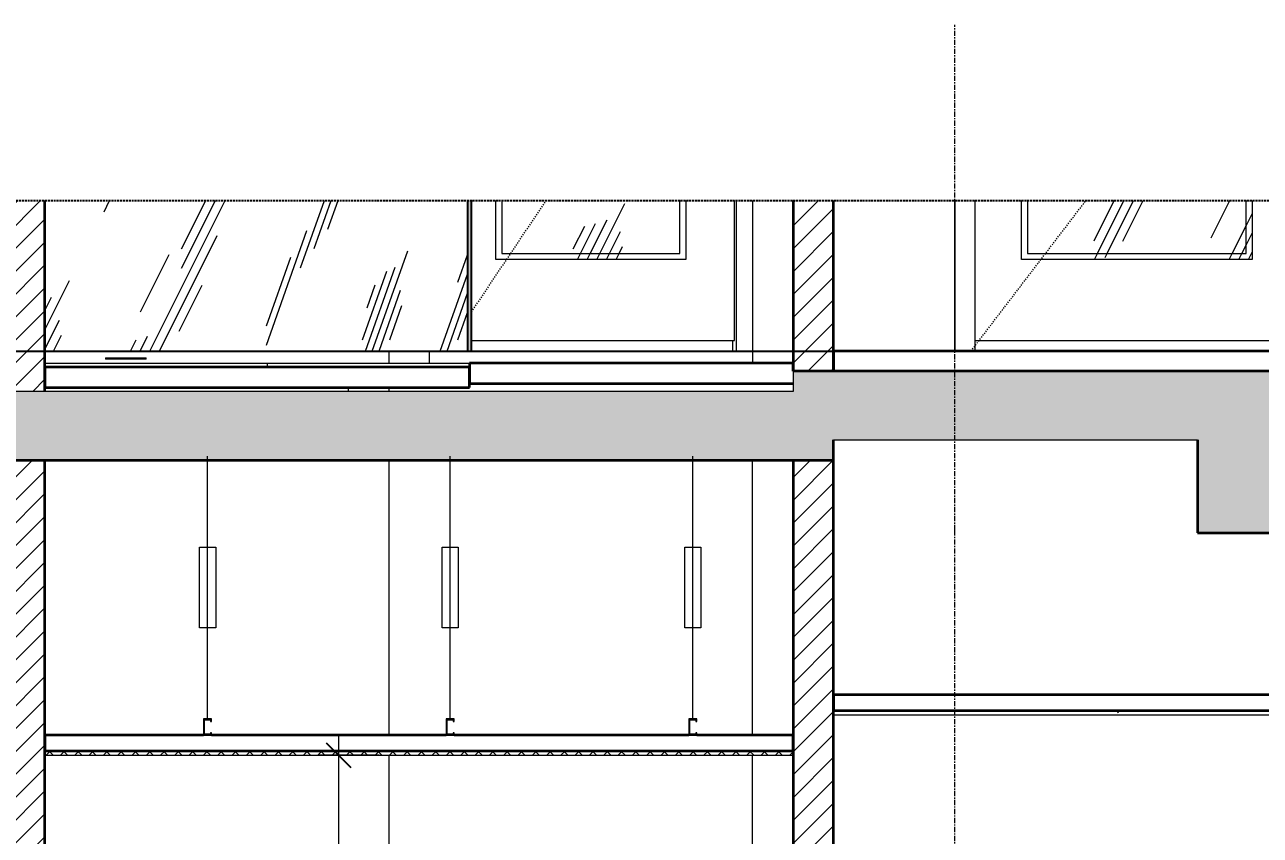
# Model space of a CAD drawing. Header units: millimetres. Extents: x 41758 to 237109, y 3795 to 78637.
# Drawn here: x 102094 to 105149, y 7802 to 9807 of the extents above; entities that cross this region are included whole.
import ezdxf

# ---------------------------------------------------------------- set-up
doc = ezdxf.new("R2010")
doc.units = ezdxf.units.MM
for name, pattern in [('Centre', [31.75, 6.35, -4.7625, 15.875, -4.7625]), ('Dash', [6, 3, -3]), ('Grid Line', [22.225, 12.7, -3.175, 3.175, -3.175]), ('Hidden', [7.14375, 4.7625, -2.38125]), ('IMPORT-CENTER _2_', [40.64, 25.4, -5.08, 5.08, -5.08])]:
    doc.linetypes.add(name, pattern=pattern)
for name, color, linetype, lineweight in [('0-5', 130, 'Continuous', 5), ('A-ANNO-DIMS', 211, 'Continuous', 9), ('A-ANNO-DIMS-50', 211, 'Continuous', 9), ('A-CLNG-1', 250, 'Continuous', 35), ('A-CLNG-FNSH-1', 7, 'Continuous', 18), ('A-CLNG-PATT-1', 7, 'Continuous', 18), ('A-CLNG-PATT-4', 9, 'Continuous', 18), ('A-DETL-GENF', 92, 'Continuous', 18), ('A-DETL-GENF-4', 9, 'Continuous', 18), ('A-DETL-GENF-5', 92, 'Hidden', 25), ('A-DETL-GENF-HDLN-1', 7, 'Dash', 18), ('A-DETL-GENF-HDLN-2', 1, 'Continuous', 18), ('A-DETL-MEDM', 33, 'Continuous', 35), ('A-DETL-THIN', 151, 'Continuous', 18), ('A-DOOR', 31, 'Continuous', 18), ('A-DOOR-1', 7, 'Continuous', 18), ('A-FLOR-2', 7, 'Continuous', 18), ('A-FLOR-FNSH-1', 250, 'Continuous', 35), ('A-FLOR-LEVL-2', 51, 'Centre', 9), ('A-GLAZ-CURT', 52, 'Continuous', 18), ('A-GLAZ-CURT-1', 10, 'Continuous', 25), ('A-GLAZ-CURT-2', 7, 'Continuous', 18), ('A-WALL-2', 250, 'Continuous', 35), ('A-WALL-3', 7, 'Continuous', 18), ('A-WALL-PATT-1', 9, 'Continuous', 18), ('G-IMPT', 8, 'Continuous', 18), ('G-IMPT-3', 8, 'IMPORT-CENTER _2_', 18), ('M-EQPM', 50, 'Continuous', 18), ('M-EQPM-1', 7, 'Continuous', 18), ('M-EQPM-2', 50, 'Continuous', 25), ('S-COLS-6', 7, 'Continuous', 18), ('S-GRID-1', 1, 'Grid Line', 9)]:
    doc.layers.add(name, color=color, linetype=linetype, lineweight=lineweight)
doc.styles.add('UTM Avo', font='', dxfattribs={"width": 0.9, "height": 125})
doc.styles.get('UTM Avo').set_extended_font_data('UTM Avo')
doc.dimstyles.new('1_Dim_chi_tiet_2_5', dxfattribs={"dimscale": 304.8, "dimtxt": 124.912619, "dimasz": 0.19685, "dimexe": 0.164042, "dimexo": 0.0625, "dimgap": 0.016404, "dimtad": 1, "dimdec": 0, "dimrnd": 5, "dimzin": 0, "dimdsep": 46, "dimtxsty": 'UTM Avo', "dimblk1": 'OBLIQUE', "dimblk2": 'OBLIQUE', "dimsah": 1, "dimcen": 0.09, "dimdle": 0.164042, "dimazin": 0, "dimtfac": 1, "dimtdec": 4, "dimtix": 1, "dimtmove": 0, "dimatfit": 3, "dimfxl": 0.328084, "dimfxlon": 1, "dimtvp": 1, "dimtolj": 1, "dimtzin": 0, "dimarcsym": 2})
pattern_1 = [(45, (49918.096, 15875), (-28.28427, 28.28427), [])]
pattern_2 = [(63.435, (49981.6, 15906.75), (-255.583, 766.747), [317.5, -190.5, 317.5, -190.5, -403.903]), (63.435, (49981.6, 15906.75), (-255.583, 766.747), [-1016, 127, -276.903]), (63.435, (49965.7, 15922.6), (-255.583, 766.747), [254, -317.5, 190.5, -190.5, -467.403]), (63.435, (49965.7, 15922.6), (-255.583, 766.747), [-952.5, 222.25, -245.153]), (63.435, (49965.7, 15970.25), (-255.583, 766.747), [190.5, -381, 127, -190.5, -530.903]), (63.435, (49965.7, 15970.25), (-255.583, 766.747), [-889, 285.75, -245.153]), (63.435, (50013.35, 15922.6), (-255.583, 766.747), [190.5, -381, 158.75, -689.653]), (63.435, (50060.97, 15970.25), (-255.583, 766.747), [95.25, -476.25, 63.5, -784.903]), (63.435, (49981.6, 16049.6), (-255.583, 766.747), [63.5, -476.25, 63.5, -254, -562.653]), (63.435, (49981.6, 16049.6), (-255.583, 766.747), [-857.25, 158.75, -403.903]), (63.435, (50267.35, 16002), (-255.583, 766.747), [317.5, -476.25, 381, -251.503]), (63.435, (50267.35, 15954.4), (-255.583, 766.747), [444.5, -317.5, 476.25, -188.003]), (63.435, (50299.1, 15970.25), (-255.583, 766.747), [508, -254, 381, -276.903]), (63.435, (50346.7, 16017.9), (-255.583, 766.747), [317.5, -444.5, 254, -403.903]), (63.435, (50299.1, 16113.1), (-255.583, 766.747), [158.75, -635, 190.5, -435.653]), (63.435, (50394.35, 16065.5), (-255.583, 766.747), [127, -635, 127, -530.903])]

# ---------------------------------------------------------------- blocks, each defined once
blk = doc.blocks.new('NCV_TKTC_KET CAU_rvt-5-TKCS_CĂN HỘ LOẠI 6 - MẶT CẮT 4')
at = {"layer": 'A-FLOR-2'}
blk.add_line((47352.6, 8910), (47352.6, 8900), dxfattribs=at)
blk = doc.blocks.new('NCV_TKTC_TANG 2_rvt-5-TKCS_CĂN HỘ LOẠI 6 - MẶT CẮT 4')
at = {"layer": 'A-CLNG-PATT-1'}
h = blk.add_hatch(dxfattribs=at)
h.set_pattern_fill('FP_27', color=256, style=0, pattern_type=2)
h.set_pattern_definition([(0, (49918.1, 15875), (406.4, 101.6), [16.764, -288.036, 16.764, -288.036, -1625.6]), (0, (49918.1, 15875), (406.4, 101.6), [-609.6, 16.764, -592.836, 16.764, -288.036, -711.2]), (0, (49918.1, 15875), (406.4, 101.6), [-1524, 16.764, -186.436, 16.764, -491.236]), (120, (50070.5, 15925.8), (-291.1882, 301.1527), [16.764, -288.036, 16.764, -288.036, -1625.6]), (120, (50070.5, 15925.8), (-291.1882, 301.1527), [-609.6, 16.764, -592.836, 16.764, -288.036, -711.2]), (120, (50070.5, 15925.8), (-291.1882, 301.1527), [-1524, 16.764, -186.436, 16.764, -491.236]), (240, (50121.3, 16129), (-115.2118, -402.7527), [16.764, -288.036, 16.764, -288.036, -1625.6]), (240, (50121.3, 16129), (-115.2118, -402.7527), [-609.6, 16.764, -592.836, 16.764, -288.036, -711.2]), (240, (50121.3, 16129), (-115.2118, -402.7527), [-1524, 16.764, -186.436, 16.764, -491.236])])
h.paths.add_polyline_path([(50052.6, 8100), (52652.6, 8100), (52652.6, 8110), (48552.6, 8110), (48552.6, 8100), (50052.5, 8100)])
at = {"layer": 'A-CLNG-PATT-4'}
h = blk.add_hatch(dxfattribs=at)
h.set_pattern_fill('FP_28', color=256, style=0, pattern_type=2)
h.set_pattern_definition([(45, (49918.096, 15875), (-17.67767, 17.67767), []), (135, (49918.096, 15875), (-17.67767, -17.67767), [])])
h.paths.add_polyline_path([(48373, 8000), (48452.6, 8000), (48452.6, 8010), (46602.6, 8010), (46602.6, 8000), (48042.9, 8000)])
at = {"layer": 'A-WALL-PATT-1'}
h = blk.add_hatch(dxfattribs=at)
h.set_pattern_fill('FP_25', color=256, style=0, pattern_type=2)
h.set_pattern_definition(pattern_1)
h.paths.add_polyline_path([(46602.6, 5500), (46602.6, 8730), (46502.6, 8730), (46502.6, 5500)])
h = blk.add_hatch(dxfattribs=at)
h.set_pattern_fill('FP_25', color=256, style=0, pattern_type=2)
h.set_pattern_definition(pattern_1)
h.paths.add_polyline_path([(48552.5, 5550), (48552.6, 5550), (48552.5, 8730), (48452.6, 8730), (48452.6, 5550)])
at = {"layer": 'A-CLNG-1'}
for p, q in [((52652.6, 8150), (48552.6, 8150)), ((48552.6, 8150), (48552.6, 8110)), ((52652.6, 8110), (48552.6, 8110)), ((46994.8, 8050), (46602.6, 8050)), ((46602.6, 8050), (46602.6, 8010)), ((47594.8, 8050), (47014.8, 8050)), ((48194.8, 8050), (47614.8, 8050)), ((48452.6, 8050), (48214.8, 8050)), ((48452.6, 8010), (48452.6, 8050)), ((48452.6, 8010), (46602.6, 8010))]:
    blk.add_line(p, q, dxfattribs=at)
at = {"layer": 'A-CLNG-FNSH-1'}
for p, q in [((48552.6, 8110), (48552.6, 8100)), ((48552.6, 8100), (52652.6, 8100)), ((46602.6, 8010), (46602.6, 8000)), ((48452.6, 8000), (48452.6, 8010)), ((46602.6, 8000), (48452.6, 8000))]:
    blk.add_line(p, q, dxfattribs=at)
at = {"layer": 'A-WALL-2'}
for p, q in [((48552.6, 5550), (48552.6, 8780)), ((46602.6, 5500), (46602.6, 8730)), ((48452.6, 8730), (48452.6, 5550))]:
    blk.add_line(p, q, dxfattribs=at)
at = {"layer": 'A-WALL-3'}
for p, q in [((47452.6, 8730), (47452.6, 8050)), ((47452.6, 8000), (47452.6, 7600))]:
    blk.add_line(p, q, dxfattribs=at)
at = {"layer": 'S-COLS-6'}
for p, q in [((48352.6, 8050), (48352.6, 8730)), ((48352.6, 5570), (48352.6, 8000))]:
    blk.add_line(p, q, dxfattribs=at)
blk = doc.blocks.new('DOOR_CW_01 CANH MO-PANEL KINH - DIG_02-800x2200-CỬA NHÔM KÍNH-V62-TKCS_CĂN HỘ LOẠI 6 - MẶT CẮT 4')
at = {"layer": 'A-DETL-GENF-HDLN-2'}
h = blk.add_hatch(dxfattribs=at)
h.set_pattern_fill('FP_31', color=256, style=0, pattern_type=2)
h.set_pattern_definition(pattern_2)
h.paths.add_polyline_path([(48172.4, 9226), (48187.6, 9226), (48187.6, 9372), (48172.6, 9372), (48172.6, 9241), (47732.6, 9241), (47732.6, 9372), (47717.6, 9372), (47717.6, 9226), (48042.9, 9226)])
h = blk.add_hatch(dxfattribs=at)
h.set_pattern_fill('FP_31', color=256, style=0, pattern_type=2)
h.set_pattern_definition(pattern_2)
h.paths.add_polyline_path([(47916.2, 9241), (48172.6, 9241), (48172.6, 9372), (47732.6, 9372), (47732.6, 9241), (47852.6, 9241)])
at = {"layer": 'A-DETL-GENF-HDLN-1'}
blk.add_line((47657.6, 9096.9), (47842.1, 9372), dxfattribs=at)
at = {"layer": 'A-DOOR-1'}
for p, q in [((47717.6, 9226), (47717.6, 9372)), ((47732.6, 9372), (47732.6, 9241)), ((48172.6, 9241), (48172.6, 9372)), ((48187.6, 9372), (48187.6, 9226)), ((48307.6, 9026), (48307.6, 9372)), ((48312.6, 9000), (48312.6, 9372)), ((48352.6, 9372), (48352.6, 9000)), ((47732.6, 9241), (48172.6, 9241)), ((48187.6, 9226), (47717.6, 9226)), ((47657.6, 9026), (48307.6, 9026)), ((48302.6, 9026), (48302.6, 9000)), ((48352.6, 9000), (48312.6, 9000))]:
    blk.add_line(p, q, dxfattribs=at)
blk = doc.blocks.new('System Panel - Glazed-433665-TKCS_CĂN HỘ LOẠI 6 - MẶT CẮT 4')
at = {"layer": 'A-GLAZ-CURT'}
h = blk.add_hatch(dxfattribs=at)
h.set_pattern_fill('FP_31', color=256, style=0, pattern_type=2)
h.set_pattern_definition(pattern_2)
h.paths.add_polyline_path([(46825.8, 9000), (47150.5, 9000), (47150.5, 9372), (46602.6, 9372), (46602.6, 9000), (46806.5, 9000)])
at = {"layer": 'A-GLAZ-CURT-2'}
blk.add_line((46602.6, 9000), (47150.5, 9000), dxfattribs=at)
blk = doc.blocks.new('System Panel - Glazed-933638-TKCS_CĂN HỘ LOẠI 6 - MẶT CẮT 4')
at = {"layer": 'A-GLAZ-CURT'}
blk.add_hatch(color=256, dxfattribs=at).paths.add_polyline_path([(47647.6, 9000), (47657.6, 9000), (47657.6, 9372), (47647.6, 9372), (47647.6, 9002.8)])
at = {"layer": 'A-GLAZ-CURT-1'}
for p, q in [((47647.6, 9372), (47647.6, 9000)), ((47657.6, 9000), (47657.6, 9372)), ((47647.6, 9000), (47657.6, 9000))]:
    blk.add_line(p, q, dxfattribs=at)
blk = doc.blocks.new('System Panel - Glazed-433667-TKCS_CĂN HỘ LOẠI 6 - MẶT CẮT 4')
at = {"layer": 'A-GLAZ-CURT'}
h = blk.add_hatch(dxfattribs=at)
h.set_pattern_fill('FP_32', color=256, style=0, pattern_type=2)
h.set_pattern_definition([(70.529, (48918.57, 15906.75), (-180.727, 766.747), [301.207, -180.724, 301.207, -563.9]), (70.529, (48918.57, 15906.75), (-180.727, 766.747), [-783.138, -180.724, 120.483, -262.693]), (70.529, (48907.34, 15922.62), (-180.727, 766.747), [240.966, -301.207, 180.724, -624.142]), (70.529, (48907.34, 15922.62), (-180.727, 766.747), [-722.897, -180.724, 210.845, -232.573]), (70.529, (48907.34, 15970.25), (-180.727, 766.747), [180.724, -361.448, 120.483, -684.383]), (70.529, (48907.34, 15970.25), (-180.727, 766.747), [-662.655, -180.724, 271.086, -232.573]), (70.529, (48941, 15922.62), (-180.727, 766.747), [180.724, -361.448, 150.603, -654.262]), (70.529, (48974.7, 15970.25), (-180.727, 766.747), [90.362, -451.81, 60.24, -744.625]), (70.529, (48918.57, 16049.62), (-180.727, 766.747), [60.24, -451.81, 60.24, -774.745]), (70.529, (48918.57, 16049.62), (-180.727, 766.747), [-572.293, -240.966, 150.603, -383.176]), (70.529, (49120.62, 16002), (-180.727, 766.747), [301.207, -451.81, 361.448, -238.597]), (70.529, (49120.62, 15954.38), (-180.727, 766.747), [421.69, -301.207, 451.81, -178.355]), (70.529, (49143.07, 15970.25), (-180.727, 766.747), [481.93, -240.966, 361.448, -262.693]), (70.529, (49176.75, 16017.88), (-180.727, 766.747), [301.207, -421.69, 240.966, -383.176]), (70.529, (49143.07, 16113.12), (-180.727, 766.747), [150.603, -602.414, 180.724, -413.297]), (70.529, (49210.43, 16065.5), (-180.727, 766.747), [120.483, -602.414, 120.483, -503.66])])
h.paths.add_polyline_path([(47552.6, 9000), (47647.6, 9000), (47647.6, 9372), (47150.5, 9372), (47150.5, 9000), (47452.6, 9000)])
at = {"layer": 'A-GLAZ-CURT-2'}
blk.add_line((47150.5, 9000), (47647.6, 9000), dxfattribs=at)
blk = doc.blocks.new('DOOR_CW_01 CANH MO-PANEL KINH - DIW_01-900x2200-CỬA GỖ VÂN LAMINATE-V63-TKCS_CĂN HỘ LOẠI 6 - MẶT CẮT 4')
at = {"layer": 'A-DETL-GENF-HDLN-2'}
h = blk.add_hatch(dxfattribs=at)
h.set_pattern_fill('FP_31', color=256, style=0, pattern_type=2)
h.set_pattern_definition(pattern_2)
h.paths.add_polyline_path([(49279.2, 9226), (49587.6, 9226), (49587.6, 9372), (49572.6, 9372), (49572.6, 9241), (49032.6, 9241), (49032.6, 9372), (49017.6, 9372), (49017.6, 9226), (49032.7, 9226)])
h = blk.add_hatch(dxfattribs=at)
h.set_pattern_fill('FP_31', color=256, style=0, pattern_type=2)
h.set_pattern_definition(pattern_2)
h.paths.add_polyline_path([(49572.6, 9241), (49572.6, 9372), (49032.6, 9372), (49032.6, 9241), (49279.2, 9241)])
at = {"layer": 'A-DETL-GENF-HDLN-1'}
blk.add_line((48892.6, 9000), (49176.7, 9372), dxfattribs=at)
at = {"layer": 'A-DOOR-1'}
for p, q in [((48852.6, 9372), (48852.6, 9000)), ((48902.6, 9000), (48902.6, 9372)), ((49017.6, 9226), (49017.6, 9372)), ((49032.6, 9372), (49032.6, 9241)), ((49572.6, 9241), (49572.6, 9372)), ((49587.6, 9372), (49587.6, 9226)), ((49702.6, 9372), (49702.6, 9000)), ((49752.6, 9000), (49752.6, 9372)), ((49032.6, 9241), (49572.6, 9241)), ((49587.6, 9226), (49017.6, 9226)), ((48902.6, 9026), (49702.6, 9026))]:
    blk.add_line(p, q, dxfattribs=at)
blk = doc.blocks.new('THU NUOC - THU NUOC-461820-TKCS_CĂN HỘ LOẠI 6 - MẶT CẮT 4')
at = {"layer": 'M-EQPM-1'}
for p, q in [((46752.564287, 8983.175), (46852.564287, 8983.175)), ((46752.564287, 8983.175), (46752.564287, 8980)), ((46852.564287, 8980), (46852.564287, 8983.175)), ((46852.564287, 8980), (46752.564287, 8980))]:
    blk.add_line(p, q, dxfattribs=at)
blk = doc.blocks.new('NCV_TKTC_TANG 3 - 4_rvt-6-TKCS_CĂN HỘ LOẠI 6 - MẶT CẮT 4')
at = {"layer": 'A-WALL-PATT-1'}
h = blk.add_hatch(dxfattribs=at)
h.set_pattern_fill('FP_25', color=256, style=0, pattern_type=2)
h.set_pattern_definition(pattern_1)
h.paths.add_polyline_path([(46602.6, 8900), (46602.6, 9372), (46502.6, 9372), (46502.6, 8900)])
h = blk.add_hatch(dxfattribs=at)
h.set_pattern_fill('FP_25', color=256, style=0, pattern_type=2)
h.set_pattern_definition(pattern_1)
h.paths.add_polyline_path([(48548.2, 8950), (48552.6, 8950), (48552.6, 9372), (48452.6, 9372), (48452.6, 8950)])
at = {"layer": 'A-FLOR-2'}
for p, q in [((47552.6, 9000), (47552.6, 8970)), ((47657.6, 9000), (48352.6, 9000)), ((48352.6, 9000), (48352.6, 8970)), ((46602.6, 8970), (47153, 8970)), ((47153, 8960), (47153, 8970)), ((47153, 8970), (47652.6, 8970))]:
    blk.add_line(p, q, dxfattribs=at)
at = {"layer": 'A-FLOR-FNSH-1'}
for p, q in [((52652.6, 9000), (48552.6, 9000)), ((48552.6, 9000), (48552.6, 8950)), ((47652.6, 8960), (46602.6, 8960)), ((46602.6, 8960), (46602.6, 8910)), ((48452.6, 8970), (47652.6, 8970)), ((47652.6, 8970), (47652.6, 8920)), ((47652.6, 8910), (47652.6, 8960)), ((48452.6, 8950), (48452.6, 8970)), ((46602.6, 8910), (47652.6, 8910)), ((47652.6, 8920), (48452.6, 8920))]:
    blk.add_line(p, q, dxfattribs=at)
at = {"layer": 'A-WALL-2'}
for p, q in [((46602.6, 8900), (46602.6, 9372)), ((48452.6, 9372), (48452.6, 8950)), ((48552.6, 8950), (48552.6, 9372))]:
    blk.add_line(p, q, dxfattribs=at)
at = {"layer": 'A-WALL-3'}
for p, q in [((48352.6, 9372), (48352.6, 9000)), ((48852.6, 9100), (48852.6, 9372)), ((48852.6, 9000), (48852.6, 9100)), ((47452.6, 9000), (47452.6, 8970)), ((48352.6, 9000), (47657.6, 9000)), ((47452.6, 8910), (47452.6, 8900))]:
    blk.add_line(p, q, dxfattribs=at)
at = {"layer": 'A-DOOR'}
for name in ['DOOR_CW_01 CANH MO-PANEL KINH - DIG_02-800x2200-CỬA NHÔM KÍNH-V62-TKCS_CĂN HỘ LOẠI 6 - MẶT CẮT 4', 'DOOR_CW_01 CANH MO-PANEL KINH - DIW_01-900x2200-CỬA GỖ VÂN LAMINATE-V63-TKCS_CĂN HỘ LOẠI 6 - MẶT CẮT 4']:
    blk.add_blockref(name, (0, 0), dxfattribs=at)
at = {"layer": 'A-GLAZ-CURT'}
for name in ['System Panel - Glazed-433665-TKCS_CĂN HỘ LOẠI 6 - MẶT CẮT 4', 'System Panel - Glazed-433667-TKCS_CĂN HỘ LOẠI 6 - MẶT CẮT 4', 'System Panel - Glazed-933638-TKCS_CĂN HỘ LOẠI 6 - MẶT CẮT 4']:
    blk.add_blockref(name, (0, 0), dxfattribs=at)
at = {"layer": 'M-EQPM'}
blk.add_blockref('THU NUOC - THU NUOC-461820-TKCS_CĂN HỘ LOẠI 6 - MẶT CẮT 4', (0, 0), dxfattribs=at)
blk = doc.blocks.new('TKTC_XREF_251221_MB TANG 2-7 - TKTC_XREF_260130_MB TANG 2-5_dwg_$cc-4746802-TKCS_CĂN HỘ LOẠI 6 - MẶT CẮT 4')
at = {"layer": 'G-IMPT-3'}
for p, q in [((48131.3, 5600), (48010.2, 5600)), ((48071.2, 5600), (48070.3, 5600))]:
    blk.add_line(p, q, dxfattribs=at)
at = {"layer": 'M-EQPM'}
for p, q in [((48115.7, 5600), (48025.7, 5600)), ((48025.7, 5600), (48070.7, 5600)), ((48070.4, 5600), (48070.4, 5600)), ((48070.7, 5600), (48115.7, 5600))]:
    blk.add_line(p, q, dxfattribs=at)
blk = doc.blocks.new('TKTC_XREF_251221_MB TANG 2-7 - TKTC_XREF_260130_MB TANG 2-5_dwg_CUM U_DN100-4746799-TKCS_CĂN HỘ LOẠI 6 - MẶT CẮT 4')
at = {"layer": 'G-IMPT'}
for p, q in [((48014.4, 5600), (48016.7, 5600)), ((48015.6, 5600), (48022.4, 5600)), ((48015.9, 5600), (48016.2, 5600)), ((48125.2, 5600), (48016.2, 5600)), ((48016.7, 5600), (48021.3, 5600)), ((48016.7, 5600), (48016.7, 5600)), ((48016.9, 5600), (48017.7, 5600)), ((48017.7, 5600), (48020.2, 5600)), ((48017.7, 5600), (48020.2, 5600)), ((48017.7, 5600), (48020.2, 5600)), ((48020.2, 5600), (48021, 5600)), ((48021.3, 5600), (48023.5, 5600)), ((48021.3, 5600), (48021.3, 5600)), ((48118.9, 5600), (48022.6, 5600)), ((48115.7, 5600), (48025.7, 5600)), ((48117.1, 5600), (48119.3, 5600)), ((48118.2, 5600), (48125, 5600)), ((48119.3, 5600), (48123.9, 5600)), ((48119.4, 5600), (48119.3, 5600)), ((48119.6, 5600), (48120.3, 5600)), ((48120.3, 5600), (48122.8, 5600)), ((48120.3, 5600), (48122.9, 5600)), ((48120.3, 5600), (48122.9, 5600)), ((48122.8, 5600), (48123.6, 5600)), ((48123.9, 5600), (48126.2, 5600)), ((48123.9, 5600), (48123.9, 5600)), ((48124.8, 5600), (48125.2, 5600))]:
    blk.add_line(p, q, dxfattribs=at)
at = {"layer": 'G-IMPT', "flags": 128}
for points in [[(48014.5, 5600), (48013, 5600), (48013, 5600), (48025.1, 5600), (48025.1, 5600), (48023.6, 5600)], [(48023.5, 5600), (48023.6, 5600), (48014.5, 5600), (48014.4, 5600)], [(48017, 5600), (48016.9, 5600), (48021, 5600), (48021, 5600)], [(48022.2, 5600), (48022.6, 5600), (48025.7, 5600)], [(48117.1, 5600), (48115.6, 5600), (48115.6, 5600), (48127.7, 5600), (48127.7, 5600), (48126.2, 5600)], [(48118.5, 5600), (48118.9, 5600), (48115.7, 5600)], [(48126.2, 5600), (48126.2, 5600), (48117.1, 5600), (48117.1, 5600)], [(48119.6, 5600), (48119.6, 5600), (48123.6, 5600), (48123.6, 5600)]]:
    blk.add_lwpolyline(points, dxfattribs=at)
blk = doc.blocks.new('TKTC_XREF_251221_MB TANG 2-7 - TKTC_XREF_260130_MB TANG 2-5_dwg_$cc-4746807-TKCS_CĂN HỘ LOẠI 6 - MẶT CẮT 4')
at = {"layer": 'G-IMPT-3'}
for p, q in [((47907, 5600), (47754, 5600)), ((47830.5, 5600), (47830.4, 5600))]:
    blk.add_line(p, q, dxfattribs=at)
at = {"layer": 'M-EQPM'}
for p, q in [((47887.3, 5600), (47773.6, 5600)), ((47773.6, 5600), (47830.5, 5600)), ((47830.4, 5600), (47830.4, 5600)), ((47830.5, 5600), (47887.3, 5600))]:
    blk.add_line(p, q, dxfattribs=at)
blk = doc.blocks.new('TKTC_XREF_251221_MB TANG 2-7 - TKTC_XREF_260130_MB TANG 2-5_dwg_CUM U_DN100-4746796-TKCS_CĂN HỘ LOẠI 6 - MẶT CẮT 4')
at = {"layer": 'G-IMPT'}
for p, q in [((47761.8, 5600), (47758.9, 5600)), ((47769, 5600), (47760.4, 5600)), ((47760.7, 5600), (47760.8, 5600)), ((47760.8, 5600), (47898.4, 5600)), ((47767.6, 5600), (47761.8, 5600)), ((47761.8, 5600), (47761.8, 5600)), ((47763.1, 5600), (47762.1, 5600)), ((47766.3, 5600), (47763.1, 5600)), ((47766.3, 5600), (47763.1, 5600)), ((47766.3, 5600), (47763.1, 5600)), ((47767.2, 5600), (47766.3, 5600)), ((47770.4, 5600), (47767.6, 5600)), ((47767.6, 5600), (47767.6, 5600)), ((47768.7, 5600), (47890.4, 5600)), ((47772.7, 5600), (47886.4, 5600)), ((47891.5, 5600), (47888.6, 5600)), ((47898.7, 5600), (47890.1, 5600)), ((47897.2, 5600), (47891.5, 5600)), ((47891.5, 5600), (47891.5, 5600)), ((47892.8, 5600), (47891.8, 5600)), ((47896, 5600), (47892.8, 5600)), ((47896, 5600), (47892.8, 5600)), ((47896, 5600), (47892.8, 5600)), ((47896.9, 5600), (47896, 5600)), ((47900.1, 5600), (47897.2, 5600)), ((47897.2, 5600), (47897.2, 5600)), ((47898.4, 5600), (47898.4, 5600))]:
    blk.add_line(p, q, dxfattribs=at)
at = {"layer": 'G-IMPT', "flags": 128}
for points in [[(47770.4, 5600), (47772.4, 5600), (47772.4, 5600), (47757, 5600), (47757, 5600), (47759, 5600)], [(47758.9, 5600), (47759, 5600), (47770.4, 5600), (47770.4, 5600)], [(47767.2, 5600), (47767.2, 5600), (47762.1, 5600), (47762.1, 5600)], [(47768.7, 5600), (47768.7, 5600), (47772.7, 5600)], [(47890.4, 5600), (47890.4, 5600), (47886.4, 5600)], [(47900.1, 5600), (47902, 5600), (47902, 5600), (47886.7, 5600), (47886.7, 5600), (47888.6, 5600)], [(47888.6, 5600), (47888.6, 5600), (47900.1, 5600), (47900.1, 5600)], [(47896.9, 5600), (47896.9, 5600), (47891.8, 5600), (47891.8, 5600)]]:
    blk.add_lwpolyline(points, dxfattribs=at)
blk = doc.blocks.new('TKTC_XREF_251221_MB TANG 2-7 - TKTC_XREF_260130_MB TANG 2-5_dwg_$cc-4746806-TKCS_CĂN HỘ LOẠI 6 - MẶT CẮT 4')
at = {"layer": 'G-IMPT-3'}
for p, q in [((48227.4, 5600), (48380.4, 5600)), ((48304, 5600), (48303.9, 5600))]:
    blk.add_line(p, q, dxfattribs=at)
at = {"layer": 'M-EQPM'}
for p, q in [((48303.9, 5600), (48247.1, 5600)), ((48247.1, 5600), (48360.8, 5600)), ((48303.9, 5600), (48303.9, 5600)), ((48360.8, 5600), (48303.9, 5600))]:
    blk.add_line(p, q, dxfattribs=at)
blk = doc.blocks.new('TKTC_XREF_251221_MB TANG 2-7 - TKTC_XREF_260130_MB TANG 2-5_dwg_$cc-4746801-TKCS_CĂN HỘ LOẠI 6 - MẶT CẮT 4')
at = {"layer": 'G-IMPT-3'}
for p, q in [((48502.4, 5600), (48381.3, 5600)), ((48442.3, 5600), (48441.4, 5600))]:
    blk.add_line(p, q, dxfattribs=at)
at = {"layer": 'M-EQPM'}
for p, q in [((48486.8, 5600), (48396.8, 5600)), ((48396.8, 5600), (48441.8, 5600)), ((48441.5, 5600), (48441.5, 5600)), ((48441.8, 5600), (48486.8, 5600))]:
    blk.add_line(p, q, dxfattribs=at)
blk = doc.blocks.new('TKTC_XREF_251221_MB TANG 2-7 - TKTC_XREF_251221_MB TANG 2-7-V61-TKCS_CĂN HỘ LOẠI 6 - MẶT CẮT 4')
at = {"layer": 'M-EQPM'}
for p, q in [((47753.2, 9000), (47753.5, 9000)), ((48503.4, 9000), (47753.2, 9000)), ((47753.5, 9000), (48503.7, 9000)), ((48503.7, 9000), (48503.4, 9000))]:
    blk.add_line(p, q, dxfattribs=at)
at = {"layer": 'M-EQPM-2'}
for p, q in [((44802.6, 9000), (49452.6, 9000)), ((49452.6, 9000), (52927.6, 9000))]:
    blk.add_line(p, q, dxfattribs=at)
for name, p in [('TKTC_XREF_251221_MB TANG 2-7 - TKTC_XREF_260130_MB TANG 2-5_dwg_$cc-4746807-TKCS_CĂN HỘ LOẠI 6 - MẶT CẮT 4', (0, 3400)), ('TKTC_XREF_251221_MB TANG 2-7 - TKTC_XREF_260130_MB TANG 2-5_dwg_CUM U_DN100-4746796-TKCS_CĂN HỘ LOẠI 6 - MẶT CẮT 4', (0, 3400)), ('TKTC_XREF_251221_MB TANG 2-7 - TKTC_XREF_260130_MB TANG 2-5_dwg_$cc-4746802-TKCS_CĂN HỘ LOẠI 6 - MẶT CẮT 4', (0, 3400)), ('TKTC_XREF_251221_MB TANG 2-7 - TKTC_XREF_260130_MB TANG 2-5_dwg_CUM U_DN100-4746799-TKCS_CĂN HỘ LOẠI 6 - MẶT CẮT 4', (0, 3400)), ('TKTC_XREF_251221_MB TANG 2-7 - TKTC_XREF_260130_MB TANG 2-5_dwg_$cc-4746806-TKCS_CĂN HỘ LOẠI 6 - MẶT CẮT 4', (0, 3400)), ('TKTC_XREF_251221_MB TANG 2-7 - TKTC_XREF_260130_MB TANG 2-5_dwg_CUM U_DN100-4746796-TKCS_CĂN HỘ LOẠI 6 - MẶT CẮT 4', (474.3, 3400)), ('TKTC_XREF_251221_MB TANG 2-7 - TKTC_XREF_260130_MB TANG 2-5_dwg_$cc-4746801-TKCS_CĂN HỘ LOẠI 6 - MẶT CẮT 4', (0, 3400)), ('TKTC_XREF_251221_MB TANG 2-7 - TKTC_XREF_260130_MB TANG 2-5_dwg_CUM U_DN100-4746799-TKCS_CĂN HỘ LOẠI 6 - MẶT CẮT 4', (371.1, 3400))]:
    blk.add_blockref(name, p)
blk = doc.blocks.new('BORDER VIEW - BORDER VIEW-2597634-TKCS_CĂN HỘ LOẠI 6 - MẶT CẮT 4')
at = {"layer": 'A-DETL-GENF-5'}
blk.add_line((44002.6, 9372), (53267.4, 9372), dxfattribs=at)
blk = doc.blocks.new('Repeating Detail - THANH TREO TRẦN 650-4103126-TKCS_CĂN HỘ LOẠI 6 - MẶT CẮT 4')
at = {"layer": 'A-DETL-GENF'}
for points in [[(45214.8, 8050), (45214.8, 8056), (45212.3, 8056), (45212.3, 8052.5), (45197.3, 8052.5), (45197.3, 8087.5), (45212.3, 8087.5), (45212.3, 8084), (45214.8, 8084), (45214.8, 8090), (45194.8, 8090), (45194.8, 8050), (45212.3, 8050)], [(45812.3, 8050), (45814.8, 8050), (45814.8, 8056), (45812.3, 8056), (45812.3, 8052.5), (45797.3, 8052.5), (45797.3, 8087.5), (45812.3, 8087.5), (45812.3, 8084), (45814.8, 8084), (45814.8, 8090), (45794.8, 8090), (45794.8, 8050), (45797.3, 8050)], [(46412.3, 8050), (46414.8, 8050), (46414.8, 8056), (46412.3, 8056), (46412.3, 8052.5), (46397.3, 8052.5), (46397.3, 8087.5), (46412.3, 8087.5), (46412.3, 8084), (46414.8, 8084), (46414.8, 8090), (46394.8, 8090), (46394.8, 8050), (46397.3, 8050)], [(47012.3, 8050), (47014.8, 8050), (47014.8, 8056), (47012.3, 8056), (47012.3, 8052.5), (46997.3, 8052.5), (46997.3, 8087.5), (47012.3, 8087.5), (47012.3, 8084), (47014.8, 8084), (47014.8, 8090), (46994.8, 8090), (46994.8, 8050), (46997.3, 8050)], [(47612.3, 8050), (47614.8, 8050), (47614.8, 8056), (47612.3, 8056), (47612.3, 8052.5), (47597.3, 8052.5), (47597.3, 8087.5), (47612.3, 8087.5), (47612.3, 8084), (47614.8, 8084), (47614.8, 8090), (47594.8, 8090), (47594.8, 8050), (47597.3, 8050)], [(48212.3, 8050), (48214.8, 8050), (48214.8, 8056), (48212.3, 8056), (48212.3, 8052.5), (48197.3, 8052.5), (48197.3, 8087.5), (48212.3, 8087.5), (48212.3, 8084), (48214.8, 8084), (48214.8, 8090), (48194.8, 8090), (48194.8, 8050), (48197.3, 8050)]]:
    blk.add_hatch(color=256, dxfattribs=at).paths.add_polyline_path(points)
for p, q in [((45204.8, 8090), (45204.8, 8740)), ((45804.8, 8090), (45804.8, 8740)), ((46404.8, 8090), (46404.8, 8740)), ((47004.8, 8090), (47004.8, 8740)), ((47604.8, 8090), (47604.8, 8740)), ((48204.8, 8090), (48204.8, 8740)), ((45184.8, 8515), (45224.8, 8515)), ((45184.8, 8315), (45184.8, 8515)), ((45224.8, 8515), (45224.8, 8315)), ((45784.8, 8515), (45824.8, 8515)), ((45784.8, 8315), (45784.8, 8515)), ((45824.8, 8515), (45824.8, 8315)), ((46384.8, 8515), (46424.8, 8515)), ((46384.8, 8315), (46384.8, 8515)), ((46424.8, 8515), (46424.8, 8315)), ((46984.8, 8515), (47024.8, 8515)), ((46984.8, 8315), (46984.8, 8515)), ((47024.8, 8515), (47024.8, 8315)), ((47584.8, 8515), (47624.8, 8515)), ((47584.8, 8315), (47584.8, 8515)), ((47624.8, 8515), (47624.8, 8315)), ((48184.8, 8515), (48224.8, 8515)), ((48184.8, 8315), (48184.8, 8515)), ((48224.8, 8515), (48224.8, 8315)), ((45224.8, 8315), (45184.8, 8315)), ((45824.8, 8315), (45784.8, 8315)), ((46424.8, 8315), (46384.8, 8315)), ((47024.8, 8315), (46984.8, 8315)), ((47624.8, 8315), (47584.8, 8315)), ((48224.8, 8315), (48184.8, 8315)), ((45214.8, 8090), (45194.8, 8090)), ((45194.8, 8090), (45194.8, 8050)), ((45214.8, 8090), (45194.8, 8090)), ((45194.8, 8090), (45194.8, 8050)), ((45197.3, 8087.5), (45212.3, 8087.5)), ((45197.3, 8052.5), (45197.3, 8087.5)), ((45197.3, 8052.5), (45197.3, 8087.5)), ((45197.3, 8087.5), (45212.3, 8087.5)), ((45212.3, 8087.5), (45212.3, 8084)), ((45212.3, 8087.5), (45212.3, 8084)), ((45212.3, 8084), (45214.8, 8084)), ((45212.3, 8084), (45214.8, 8084)), ((45214.8, 8084), (45214.8, 8090)), ((45214.8, 8084), (45214.8, 8090)), ((45814.8, 8090), (45794.8, 8090)), ((45794.8, 8090), (45794.8, 8050)), ((45814.8, 8090), (45794.8, 8090)), ((45794.8, 8090), (45794.8, 8050)), ((45797.3, 8087.5), (45812.3, 8087.5)), ((45797.3, 8052.5), (45797.3, 8087.5)), ((45797.3, 8052.5), (45797.3, 8087.5)), ((45797.3, 8087.5), (45812.3, 8087.5)), ((45812.3, 8087.5), (45812.3, 8084)), ((45812.3, 8087.5), (45812.3, 8084)), ((45812.3, 8084), (45814.8, 8084)), ((45812.3, 8084), (45814.8, 8084)), ((45814.8, 8084), (45814.8, 8090)), ((45814.8, 8084), (45814.8, 8090)), ((46414.8, 8090), (46394.8, 8090)), ((46394.8, 8090), (46394.8, 8050)), ((46414.8, 8090), (46394.8, 8090)), ((46394.8, 8090), (46394.8, 8050)), ((46397.3, 8087.5), (46412.3, 8087.5)), ((46397.3, 8052.5), (46397.3, 8087.5)), ((46397.3, 8052.5), (46397.3, 8087.5)), ((46397.3, 8087.5), (46412.3, 8087.5)), ((46412.3, 8087.5), (46412.3, 8084)), ((46412.3, 8087.5), (46412.3, 8084)), ((46412.3, 8084), (46414.8, 8084)), ((46412.3, 8084), (46414.8, 8084)), ((46414.8, 8084), (46414.8, 8090)), ((46414.8, 8084), (46414.8, 8090)), ((47014.8, 8090), (46994.8, 8090)), ((46994.8, 8090), (46994.8, 8050)), ((47014.8, 8090), (46994.8, 8090)), ((46994.8, 8090), (46994.8, 8050)), ((46997.3, 8087.5), (47012.3, 8087.5)), ((46997.3, 8052.5), (46997.3, 8087.5)), ((46997.3, 8052.5), (46997.3, 8087.5)), ((46997.3, 8087.5), (47012.3, 8087.5)), ((47012.3, 8087.5), (47012.3, 8084)), ((47012.3, 8087.5), (47012.3, 8084)), ((47012.3, 8084), (47014.8, 8084)), ((47012.3, 8084), (47014.8, 8084)), ((47014.8, 8084), (47014.8, 8090)), ((47014.8, 8084), (47014.8, 8090)), ((47614.8, 8090), (47594.8, 8090)), ((47594.8, 8090), (47594.8, 8050)), ((47614.8, 8090), (47594.8, 8090)), ((47594.8, 8090), (47594.8, 8050)), ((47597.3, 8087.5), (47612.3, 8087.5)), ((47597.3, 8052.5), (47597.3, 8087.5)), ((47597.3, 8052.5), (47597.3, 8087.5)), ((47597.3, 8087.5), (47612.3, 8087.5)), ((47612.3, 8087.5), (47612.3, 8084)), ((47612.3, 8087.5), (47612.3, 8084)), ((47612.3, 8084), (47614.8, 8084)), ((47612.3, 8084), (47614.8, 8084)), ((47614.8, 8084), (47614.8, 8090)), ((47614.8, 8084), (47614.8, 8090)), ((48214.8, 8090), (48194.8, 8090)), ((48194.8, 8090), (48194.8, 8050)), ((48214.8, 8090), (48194.8, 8090)), ((48194.8, 8090), (48194.8, 8050)), ((48197.3, 8087.5), (48212.3, 8087.5)), ((48197.3, 8052.5), (48197.3, 8087.5)), ((48197.3, 8052.5), (48197.3, 8087.5)), ((48197.3, 8087.5), (48212.3, 8087.5)), ((48212.3, 8087.5), (48212.3, 8084)), ((48212.3, 8087.5), (48212.3, 8084)), ((48212.3, 8084), (48214.8, 8084)), ((48212.3, 8084), (48214.8, 8084)), ((48214.8, 8084), (48214.8, 8090)), ((48214.8, 8084), (48214.8, 8090)), ((45194.8, 8050), (45214.8, 8050)), ((45194.8, 8050), (45214.8, 8050)), ((45212.3, 8052.5), (45197.3, 8052.5)), ((45212.3, 8052.5), (45197.3, 8052.5)), ((45214.8, 8056), (45212.3, 8056)), ((45212.3, 8056), (45212.3, 8052.5)), ((45214.8, 8056), (45212.3, 8056)), ((45212.3, 8056), (45212.3, 8052.5)), ((45214.8, 8050), (45214.8, 8056)), ((45214.8, 8050), (45214.8, 8056)), ((45794.8, 8050), (45814.8, 8050)), ((45794.8, 8050), (45814.8, 8050)), ((45812.3, 8052.5), (45797.3, 8052.5)), ((45812.3, 8052.5), (45797.3, 8052.5)), ((45814.8, 8056), (45812.3, 8056)), ((45812.3, 8056), (45812.3, 8052.5)), ((45814.8, 8056), (45812.3, 8056)), ((45812.3, 8056), (45812.3, 8052.5)), ((45814.8, 8050), (45814.8, 8056)), ((45814.8, 8050), (45814.8, 8056)), ((46394.8, 8050), (46414.8, 8050)), ((46394.8, 8050), (46414.8, 8050)), ((46412.3, 8052.5), (46397.3, 8052.5)), ((46412.3, 8052.5), (46397.3, 8052.5)), ((46414.8, 8056), (46412.3, 8056)), ((46412.3, 8056), (46412.3, 8052.5)), ((46414.8, 8056), (46412.3, 8056)), ((46412.3, 8056), (46412.3, 8052.5)), ((46414.8, 8050), (46414.8, 8056)), ((46414.8, 8050), (46414.8, 8056)), ((46994.8, 8050), (47014.8, 8050)), ((46994.8, 8050), (47014.8, 8050)), ((47012.3, 8052.5), (46997.3, 8052.5)), ((47012.3, 8052.5), (46997.3, 8052.5)), ((47014.8, 8056), (47012.3, 8056)), ((47012.3, 8056), (47012.3, 8052.5)), ((47014.8, 8056), (47012.3, 8056)), ((47012.3, 8056), (47012.3, 8052.5)), ((47014.8, 8050), (47014.8, 8056)), ((47014.8, 8050), (47014.8, 8056)), ((47594.8, 8050), (47614.8, 8050)), ((47594.8, 8050), (47614.8, 8050)), ((47612.3, 8052.5), (47597.3, 8052.5)), ((47612.3, 8052.5), (47597.3, 8052.5)), ((47614.8, 8056), (47612.3, 8056)), ((47612.3, 8056), (47612.3, 8052.5)), ((47614.8, 8056), (47612.3, 8056)), ((47612.3, 8056), (47612.3, 8052.5)), ((47614.8, 8050), (47614.8, 8056)), ((47614.8, 8050), (47614.8, 8056)), ((48194.8, 8050), (48214.8, 8050)), ((48194.8, 8050), (48214.8, 8050)), ((48212.3, 8052.5), (48197.3, 8052.5)), ((48212.3, 8052.5), (48197.3, 8052.5)), ((48214.8, 8056), (48212.3, 8056)), ((48212.3, 8056), (48212.3, 8052.5)), ((48214.8, 8056), (48212.3, 8056)), ((48212.3, 8056), (48212.3, 8052.5)), ((48214.8, 8050), (48214.8, 8056)), ((48214.8, 8050), (48214.8, 8056))]:
    blk.add_line(p, q, dxfattribs=at)
blk = doc.blocks.new('DIMBLOCK114-TKCS_CĂN HỘ LOẠI 6 - MẶT CẮT 4')
at = {"layer": 'A-ANNO-DIMS-50'}
for p, q in [((102870.1, 8050), (102870.1, 5600)), ((102970.1, 8000), (102820.1, 8000)), ((102870.1, 8000), (102970.1, 8000)), ((102970.1, 5600), (102820.1, 5600)), ((102870.1, 5600), (102970.1, 5600))]:
    blk.add_line(p, q, dxfattribs=at)
at = {"layer": 'A-ANNO-DIMS-50', "lineweight": 25}
for p, q in [((102870.1, 8000), (102840.1, 8030)), ((102870.1, 8000), (102900.1, 7970)), ((102870.1, 5600), (102840.1, 5630)), ((102870.1, 5600), (102900.1, 5570))]:
    blk.add_line(p, q, dxfattribs=at)
at = {"layer": 'A-ANNO-DIMS-50', "color": 0, "insert": (102707.7, 6628.8), "char_height": 125, "width": 410.824, "attachment_point": 1, "rotation": 90, "line_spacing_factor": 1.110334, "style": 'UTM Avo'}
blk.add_mtext('2400', dxfattribs=at)
blk = doc.blocks.new('_Oblique')
at = {"color": 0, "linetype": 'ByBlock', "lineweight": -2}
blk.add_line((-0.5, -0.5), (0.5, 0.5), dxfattribs=at)

msp = doc.modelspace()

# ---------------------------------------------------------------- hatches: boundary and pattern name
at = {"layer": 'A-DETL-GENF-4'}
h = msp.add_hatch(dxfattribs=at)
h.set_pattern_fill('FP_26', color=256, style=0, pattern_type=2)
h.set_pattern_definition([(50, (105459.44, 15875), (364.368, -31.878), [38.1, -419.1]), (355, (105459.44, 15875), (-70.486, 382.113), [30.48, -335.28]), (100.451, (105489.8, 15872.34), (293.885, 350.233), [32.38, -356.18]), (46.184, (105459.44, 15976.6), (542.158, -84.086), [57.15, -628.65]), (96.636, (105504.6, 15969.6), (474.805, 494.855), [48.57, -534.27]), (351.184, (105459.44, 15976.6), (474.81, 494.85), [45.72, -502.92]), (21, (105510.24, 15951.2), (303.2285, -204.5305), [38.1, -419.1]), (326, (105510.24, 15951.2), (123.604, 368.376), [30.48, -335.28]), (71.451, (105535.5, 15934.16), (426.834, 163.843), [32.38, -356.18]), (37.5, (105459.44, 15875), (6.1766, 169.1102), [3.353, -327.863, 3.353, -337.007, -336.55]), (37.5, (105459.44, 15875), (6.1766, 169.1102), [-671.576, 3.353, -333.197]), (7.5, (105459.44, 15875), (133.639, 200.3615), [3.353, -190.703, 3.353, -320.243, -128.27]), (7.5, (105459.44, 15875), (133.639, 200.3615), [-517.652, 3.353, -124.917]), (327.5, (105346.16, 15875), (271.1818, -11.4584), [3.353, -123.647, 3.353, -392.887, -525.78]), (327.5, (105346.16, 15875), (271.1818, -11.4584), [-523.24, 3.353, -522.427]), (317.5, (105295.36, 15875), (296.2585, 50.853), [3.353, -161.747, 3.353, -259.791, -373.38]), (317.5, (105295.36, 15875), (296.2585, 50.853), [-428.244, 3.353, -370.027]), (45, (105459.44, 15875), (-125.7236, 125.7236), []), (45, (105459.44, 16065.5), (-125.7236, 125.7236), [])])
h.paths.add_polyline_path([(100193.9, 5100), (100694, 5100), (100694, 5330), (104093.8, 5330), (104093.8, 5380), (104994, 5380), (104994, 5150), (105194, 5150), (105194, 5380), (108094, 5380), (108094, 5100), (108494, 5100), (108494, 5350), (108958.7, 5350), (108958.7, 5550), (103993.9, 5550), (103993.9, 5500), (100193.9, 5500), (100193.9, 5550), (99393.9, 5550), (99393.9, 5350), (99994, 5350), (99994, 5100)])
h.paths.add_polyline_path([(108393.9, 8500), (108494, 8500), (108494, 8780), (108958.7, 8780), (108958.7, 8950), (103993.9, 8950), (103993.9, 8900), (100193.9, 8900), (100193.9, 8950), (99393.9, 8950), (99393.9, 8750), (99994, 8750), (99994, 8500), (100694, 8500), (100694, 8730), (104093.8, 8730), (104093.8, 8780), (104994, 8780), (104994, 8550), (105194, 8550), (105194, 8780), (108094, 8780), (108094, 8500), (108363, 8500)])

# ---------------------------------------------------------------- linework, layer by layer
at = {"layer": 'A-DETL-MEDM'}
for p, q in [((108958.7, 8950), (103993.9, 8950)), ((104994, 8780), (104994, 8550)), ((100694, 8730), (104093.8, 8730)), ((104994, 8550), (105194, 8550))]:
    msp.add_line(p, q, dxfattribs=at)
at = {"layer": 'A-DETL-THIN'}
for p, q in [((103993.9, 8950), (103993.9, 8900)), ((103993.9, 8900), (100193.9, 8900)), ((104093.8, 8730), (104093.8, 8780)), ((104093.8, 8780), (104994, 8780))]:
    msp.add_line(p, q, dxfattribs=at)
at = {"layer": 'A-FLOR-LEVL-2'}
msp.add_line((98777.4, 9000), (109593.9, 9000), dxfattribs=at)
at = {"layer": 'S-GRID-1'}
for p, q in [((104393.9, 8557.1), (104393.9, 9807.1)), ((104393.9, 5498.8), (104393.9, 8557.1))]:
    msp.add_line(p, q, dxfattribs=at)

# ---------------------------------------------------------------- block references
at = {"layer": '0-5'}
for name in ['NCV_TKTC_KET CAU_rvt-5-TKCS_CĂN HỘ LOẠI 6 - MẶT CẮT 4', 'NCV_TKTC_TANG 3 - 4_rvt-6-TKCS_CĂN HỘ LOẠI 6 - MẶT CẮT 4', 'NCV_TKTC_TANG 2_rvt-5-TKCS_CĂN HỘ LOẠI 6 - MẶT CẮT 4']:
    msp.add_blockref(name, (55541.3, 0), dxfattribs=at)
at = {"layer": 'A-DETL-GENF'}
for name in ['BORDER VIEW - BORDER VIEW-2597634-TKCS_CĂN HỘ LOẠI 6 - MẶT CẮT 4', 'Repeating Detail - THANH TREO TRẦN 650-4103126-TKCS_CĂN HỘ LOẠI 6 - MẶT CẮT 4']:
    msp.add_blockref(name, (55541.3, 0), dxfattribs=at)
at = {"layer": 'M-EQPM'}
msp.add_blockref('TKTC_XREF_251221_MB TANG 2-7 - TKTC_XREF_251221_MB TANG 2-7-V61-TKCS_CĂN HỘ LOẠI 6 - MẶT CẮT 4', (55541.3, 0), dxfattribs=at)

# ---------------------------------------------------------------- dimensions: what is measured, and where the dimension line sits
at = {"layer": 'A-ANNO-DIMS'}
dim = msp.add_linear_dim(base=(102870.1, 5600), p1=(102970.1, 8000), p2=(102970.1, 5600), angle=90, dimstyle='1_Dim_chi_tiet_2_5', override={"dimpost": '<>', "dimfxl": 2400}, dxfattribs=at)
dim.commit()
dim.dimension.update_dxf_attribs({"geometry": 'DIMBLOCK114-TKCS_CĂN HỘ LOẠI 6 - MẶT CẮT 4', "text_midpoint": (102800.4, 6800)})

doc.saveas('drawing.dxf')
